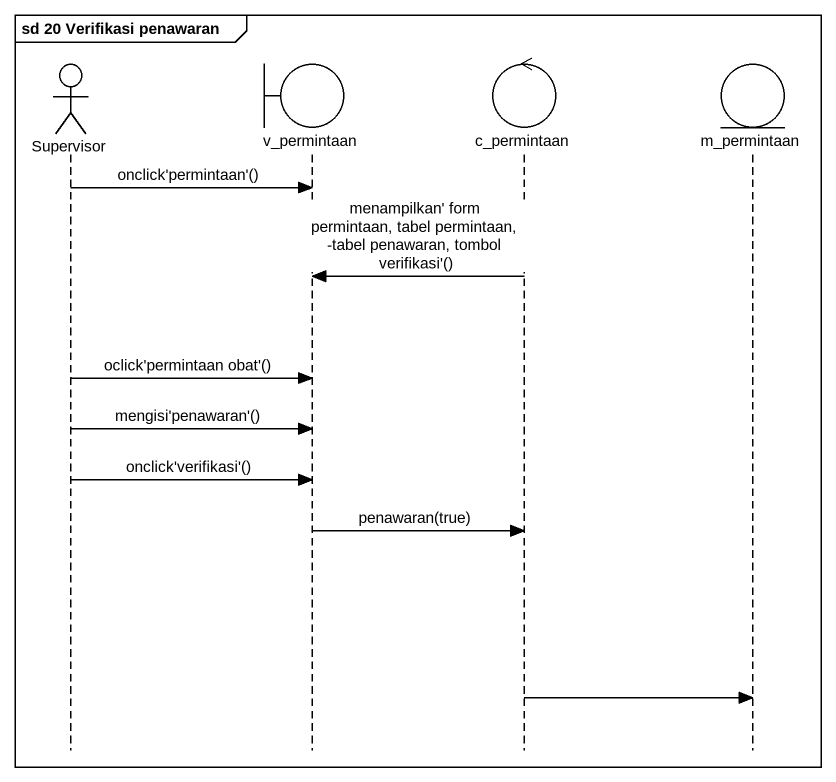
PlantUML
@startuml
mainframe sd 20 Verifikasi penawaran
hide footbox
actor Supervisor
boundary v_permintaan
control c_permintaan
entity m_permintaan

Supervisor -> v_permintaan : onclick'permintaan'()
c_permintaan -> v_permintaan : menampilkan' form permintaan, tabel permintaan, -tabel penawaran, tombol verifikasi'()
Supervisor -> v_permintaan : oclick'permintaan obat'()
Supervisor -> v_permintaan : mengisi'penawaran'()
Supervisor -> v_permintaan : onclick'verifikasi'()
v_permintaan -> c_permintaan : penawaran(true)
c_permintaan -> m_permintaan
@enduml
